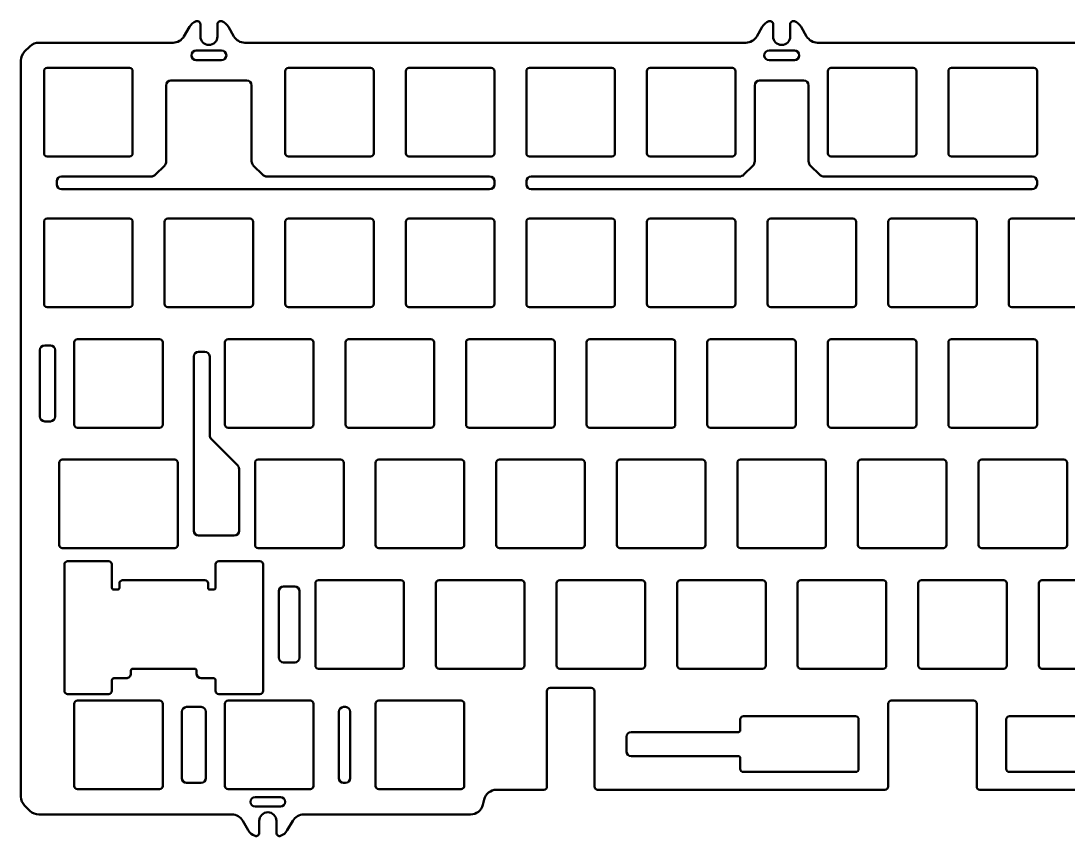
# Model space of a CAD drawing. Header units: millimetres. Extents: x 42 to 392, y 102 to 231.
# Drawn here: x 42.1 to 207.5, y 102.5 to 231.3 of the extents above; entities that cross this region are included whole.
import ezdxf

# ---------------------------------------------------------------- set-up
doc = ezdxf.new("R2010")
doc.units = ezdxf.units.MM
doc.header["$LTSCALE"] = 0.75
doc.layers.add('Visible', color=7, linetype='Continuous', lineweight=50)

msp = doc.modelspace()

# ---------------------------------------------------------------- linework, layer by layer
at = {"layer": 'Visible'}
for p, q in [((68.712688, 230.387912, 0.749991), (67.846663, 228.887912, 0.749991)), ((70.440039, 228.887912, 0.749991), (70.440039, 230.800455, 0.749991)), ((73.140039, 230.800455, 0.749991), (73.140039, 228.887912, 0.749991)), ((75.733414, 228.887912, 0.749991), (74.867389, 230.387912, 0.749991)), ((159.200688, 230.387912, 0.749991), (158.334663, 228.887912, 0.749991)), ((160.928039, 228.887912, 0.749991), (160.928039, 230.800455, 0.749991)), ((163.628039, 230.800455, 0.749991), (163.628039, 228.887912, 0.749991)), ((166.221414, 228.887912, 0.749991), (165.355389, 230.387912, 0.749991)), ((43.504252, 227.302126, 0.749991), (42.675825, 226.473699, 0.749991)), ((66.114612, 227.887912, 0.749991), (44.918466, 227.887912, 0.749991)), ((156.602612, 227.887912, 0.749991), (77.465465, 227.887912, 0.749991)), ((242.326862, 227.887912, 0.749991), (167.953465, 227.887912, 0.749991)), ((42.090039, 225.059485, 0.749991), (42.090039, 108.716839, 0.749991)), ((69.790039, 226.637912, 0.749991), (73.790039, 226.637912, 0.749991)), ((73.790039, 225.137912, 0.749991), (69.790039, 225.137912, 0.749991)), ((160.278039, 226.637912, 0.749991), (164.278039, 226.637912, 0.749991)), ((164.278039, 225.137912, 0.749991), (160.278039, 225.137912, 0.749991)), ((45.740039, 210.394412, 0.749991), (45.740039, 223.394412, 0.749991)), ((46.240039, 223.894412, 0.749991), (59.240039, 223.894412, 0.749991)), ((59.740039, 223.394412, 0.749991), (59.740039, 210.394412, 0.749991)), ((83.840039, 210.394412, 0.749991), (83.840039, 223.394412, 0.749991)), ((84.340039, 223.894412, 0.749991), (97.340039, 223.894412, 0.749991)), ((97.840039, 223.394412, 0.749991), (97.840039, 210.394412, 0.749991)), ((102.890039, 210.394412, 0.749991), (102.890039, 223.394412, 0.749991)), ((103.390039, 223.894412, 0.749991), (116.390039, 223.894412, 0.749991)), ((116.890039, 223.394412, 0.749991), (116.890039, 210.394412, 0.749991)), ((121.940039, 210.394412, 0.749991), (121.940039, 223.394412, 0.749991)), ((122.440039, 223.894412, 0.749991), (135.440039, 223.894412, 0.749991)), ((135.940039, 223.394412, 0.749991), (135.940039, 210.394412, 0.749991)), ((140.990039, 210.394412, 0.749991), (140.990039, 223.394412, 0.749991)), ((141.490039, 223.894412, 0.749991), (154.490039, 223.894412, 0.749991)), ((154.990039, 223.394412, 0.749991), (154.990039, 210.394412, 0.749991)), ((169.565039, 210.394412, 0.749991), (169.565039, 223.394412, 0.749991)), ((170.065039, 223.894412, 0.749991), (183.065039, 223.894412, 0.749991)), ((183.565039, 223.394412, 0.749991), (183.565039, 210.394412, 0.749991)), ((188.615039, 210.394412, 0.749991), (188.615039, 223.394412, 0.749991)), ((189.115039, 223.894412, 0.749991), (202.115039, 223.894412, 0.749991)), ((202.615039, 223.394412, 0.749991), (202.615039, 210.394412, 0.749991)), ((65.790039, 221.894412, 0.749991), (77.790039, 221.894412, 0.749991)), ((158.777539, 221.894412, 0.749991), (165.777539, 221.894412, 0.749991)), ((65.040039, 209.152376, 0.749991), (65.040039, 221.144412, 0.749991)), ((78.540039, 221.144412, 0.749991), (78.540039, 209.152376, 0.749991)), ((158.027539, 209.152376, 0.749991), (158.027539, 221.144412, 0.749991)), ((166.527539, 221.144412, 0.749991), (166.527539, 209.152376, 0.749991)), ((59.240039, 209.894412, 0.749991), (46.240039, 209.894412, 0.749991)), ((64.747145, 208.445269, 0.749991), (63.332932, 207.031055, 0.749991)), ((80.247145, 207.031055, 0.749991), (78.832932, 208.445269, 0.749991)), ((97.340039, 209.894412, 0.749991), (84.340039, 209.894412, 0.749991)), ((116.390039, 209.894412, 0.749991), (103.390039, 209.894412, 0.749991)), ((135.440039, 209.894412, 0.749991), (122.440039, 209.894412, 0.749991)), ((154.490039, 209.894412, 0.749991), (141.490039, 209.894412, 0.749991)), ((157.734645, 208.445269, 0.749991), (156.320432, 207.031055, 0.749991)), ((168.234645, 207.031055, 0.749991), (166.820432, 208.445269, 0.749991)), ((183.065039, 209.894412, 0.749991), (170.065039, 209.894412, 0.749991)), ((202.115039, 209.894412, 0.749991), (189.115039, 209.894412, 0.749991)), ((47.740039, 205.488162, 0.749991), (47.740039, 205.988162, 0.749991)), ((48.490039, 206.738162, 0.749991), (62.625825, 206.738162, 0.749991)), ((80.954252, 206.738162, 0.749991), (116.140039, 206.738162, 0.749991)), ((116.890039, 205.988162, 0.749991), (116.890039, 205.488162, 0.749991)), ((121.940039, 205.488162, 0.749991), (121.940039, 205.988162, 0.749991)), ((122.690039, 206.738162, 0.749991), (155.613325, 206.738162, 0.749991)), ((168.941752, 206.738162, 0.749991), (201.865039, 206.738162, 0.749991)), ((202.615039, 205.988162, 0.749991), (202.615039, 205.488162, 0.749991)), ((116.140039, 204.738162, 0.749991), (48.490039, 204.738162, 0.749991)), ((201.865039, 204.738162, 0.749991), (122.690039, 204.738162, 0.749991)), ((45.740039, 186.581912, 0.749991), (45.740039, 199.581912, 0.749991)), ((46.240039, 200.081912, 0.749991), (59.240039, 200.081912, 0.749991)), ((59.740039, 199.581912, 0.749991), (59.740039, 186.581912, 0.749991)), ((64.790039, 186.581912, 0.749991), (64.790039, 199.581912, 0.749991)), ((65.290039, 200.081912, 0.749991), (78.290039, 200.081912, 0.749991)), ((78.790039, 199.581912, 0.749991), (78.790039, 186.581912, 0.749991)), ((83.840039, 186.581912, 0.749991), (83.840039, 199.581912, 0.749991)), ((84.340039, 200.081912, 0.749991), (97.340039, 200.081912, 0.749991)), ((97.840039, 199.581912, 0.749991), (97.840039, 186.581912, 0.749991)), ((102.890039, 186.581912, 0.749991), (102.890039, 199.581912, 0.749991)), ((103.390039, 200.081912, 0.749991), (116.390039, 200.081912, 0.749991)), ((116.890039, 199.581912, 0.749991), (116.890039, 186.581912, 0.749991)), ((121.940039, 186.581912, 0.749991), (121.940039, 199.581912, 0.749991)), ((122.440039, 200.081912, 0.749991), (135.440039, 200.081912, 0.749991)), ((135.940039, 199.581912, 0.749991), (135.940039, 186.581912, 0.749991)), ((140.990039, 186.581912, 0.749991), (140.990039, 199.581912, 0.749991)), ((141.490039, 200.081912, 0.749991), (154.490039, 200.081912, 0.749991)), ((154.990039, 199.581912, 0.749991), (154.990039, 186.581912, 0.749991)), ((160.040039, 186.581912, 0.749991), (160.040039, 199.581912, 0.749991)), ((160.540039, 200.081912, 0.749991), (173.540039, 200.081912, 0.749991)), ((174.040039, 199.581912, 0.749991), (174.040039, 186.581912, 0.749991)), ((179.090039, 186.581912, 0.749991), (179.090039, 199.581912, 0.749991)), ((179.590039, 200.081912, 0.749991), (192.590039, 200.081912, 0.749991)), ((193.090039, 199.581912, 0.749991), (193.090039, 186.581912, 0.749991)), ((198.140039, 186.581912, 0.749991), (198.140039, 199.581912, 0.749991)), ((198.640039, 200.081912, 0.749991), (211.640039, 200.081912, 0.749991)), ((59.240039, 186.081912, 0.749991), (46.240039, 186.081912, 0.749991)), ((78.290039, 186.081912, 0.749991), (65.290039, 186.081912, 0.749991)), ((97.340039, 186.081912, 0.749991), (84.340039, 186.081912, 0.749991)), ((116.390039, 186.081912, 0.749991), (103.390039, 186.081912, 0.749991)), ((135.440039, 186.081912, 0.749991), (122.440039, 186.081912, 0.749991)), ((154.490039, 186.081912, 0.749991), (141.490039, 186.081912, 0.749991)), ((173.540039, 186.081912, 0.749991), (160.540039, 186.081912, 0.749991)), ((192.590039, 186.081912, 0.749991), (179.590039, 186.081912, 0.749991)), ((211.640039, 186.081912, 0.749991), (198.640039, 186.081912, 0.749991)), ((50.502539, 167.531912, 0.749991), (50.502539, 180.531912, 0.749991)), ((51.002539, 181.031912, 0.749991), (64.002539, 181.031912, 0.749991)), ((64.502539, 180.531912, 0.749991), (64.502539, 167.531912, 0.749991)), ((74.315039, 167.531912, 0.749991), (74.315039, 180.531912, 0.749991)), ((74.815039, 181.031912, 0.749991), (87.815039, 181.031912, 0.749991)), ((88.315039, 180.531912, 0.749991), (88.315039, 167.531912, 0.749991)), ((93.365039, 167.531912, 0.749991), (93.365039, 180.531912, 0.749991)), ((93.865039, 181.031912, 0.749991), (106.865039, 181.031912, 0.749991)), ((107.365039, 180.531912, 0.749991), (107.365039, 167.531912, 0.749991)), ((112.415039, 167.531912, 0.749991), (112.415039, 180.531912, 0.749991)), ((112.915039, 181.031912, 0.749991), (125.915039, 181.031912, 0.749991)), ((126.415039, 180.531912, 0.749991), (126.415039, 167.531912, 0.749991)), ((131.465039, 167.531912, 0.749991), (131.465039, 180.531912, 0.749991)), ((131.965039, 181.031912, 0.749991), (144.965039, 181.031912, 0.749991)), ((145.465039, 180.531912, 0.749991), (145.465039, 167.531912, 0.749991)), ((150.515039, 167.531912, 0.749991), (150.515039, 180.531912, 0.749991)), ((151.015039, 181.031912, 0.749991), (164.015039, 181.031912, 0.749991)), ((164.515039, 180.531912, 0.749991), (164.515039, 167.531912, 0.749991)), ((169.565039, 167.531912, 0.749991), (169.565039, 180.531912, 0.749991)), ((170.065039, 181.031912, 0.749991), (183.065039, 181.031912, 0.749991)), ((183.565039, 180.531912, 0.749991), (183.565039, 167.531912, 0.749991)), ((188.615039, 167.531912, 0.749991), (188.615039, 180.531912, 0.749991)), ((189.115039, 181.031912, 0.749991), (202.115039, 181.031912, 0.749991)), ((202.615039, 180.531912, 0.749991), (202.615039, 167.531912, 0.749991)), ((45.090039, 168.781912, 0.749991), (45.090039, 179.281912, 0.749991)), ((45.840039, 180.031912, 0.749991), (46.752539, 180.031912, 0.749991)), ((47.502539, 179.281912, 0.749991), (47.502539, 168.781912, 0.749991)), ((70.158789, 179.031912, 0.749991), (71.158789, 179.031912, 0.749991)), ((69.408789, 150.731912, 0.749991), (69.408789, 178.281912, 0.749991)), ((71.908789, 178.281912, 0.749991), (71.908789, 165.792572, 0.749991)), ((46.752539, 168.031912, 0.749991), (45.840039, 168.031912, 0.749991)), ((64.002539, 167.031912, 0.749991), (51.002539, 167.031912, 0.749991)), ((87.815039, 167.031912, 0.749991), (74.815039, 167.031912, 0.749991)), ((106.865039, 167.031912, 0.749991), (93.865039, 167.031912, 0.749991)), ((125.915039, 167.031912, 0.749991), (112.915039, 167.031912, 0.749991)), ((144.965039, 167.031912, 0.749991), (131.965039, 167.031912, 0.749991)), ((164.015039, 167.031912, 0.749991), (151.015039, 167.031912, 0.749991)), ((183.065039, 167.031912, 0.749991), (170.065039, 167.031912, 0.749991)), ((202.115039, 167.031912, 0.749991), (189.115039, 167.031912, 0.749991)), ((76.332869, 161.057832, 0.749991), (72.128459, 165.262242, 0.749991)), ((48.121289, 148.481912, 0.749991), (48.121289, 161.481912, 0.749991)), ((48.621289, 161.981912, 0.749991), (66.383789, 161.981912, 0.749991)), ((66.883789, 161.481912, 0.749991), (66.883789, 148.481912, 0.749991)), ((76.552539, 160.527502, 0.749991), (76.552539, 150.731912, 0.749991)), ((79.077539, 148.481912, 0.749991), (79.077539, 161.481912, 0.749991)), ((79.577539, 161.981912, 0.749991), (92.577539, 161.981912, 0.749991)), ((93.077539, 161.481912, 0.749991), (93.077539, 148.481912, 0.749991)), ((98.127539, 148.481912, 0.749991), (98.127539, 161.481912, 0.749991)), ((98.627539, 161.981912, 0.749991), (111.627539, 161.981912, 0.749991)), ((112.127539, 161.481912, 0.749991), (112.127539, 148.481912, 0.749991)), ((117.177539, 148.481912, 0.749991), (117.177539, 161.481912, 0.749991)), ((117.677539, 161.981912, 0.749991), (130.677539, 161.981912, 0.749991)), ((131.177539, 161.481912, 0.749991), (131.177539, 148.481912, 0.749991)), ((136.227539, 148.481912, 0.749991), (136.227539, 161.481912, 0.749991)), ((136.727539, 161.981912, 0.749991), (149.727539, 161.981912, 0.749991)), ((150.227539, 161.481912, 0.749991), (150.227539, 148.481912, 0.749991)), ((155.277539, 148.481912, 0.749991), (155.277539, 161.481912, 0.749991)), ((155.777539, 161.981912, 0.749991), (168.777539, 161.981912, 0.749991)), ((169.277539, 161.481912, 0.749991), (169.277539, 148.481912, 0.749991)), ((174.327539, 148.481912, 0.749991), (174.327539, 161.481912, 0.749991)), ((174.827539, 161.981912, 0.749991), (187.827539, 161.981912, 0.749991)), ((188.327539, 161.481912, 0.749991), (188.327539, 148.481912, 0.749991)), ((193.377539, 148.481912, 0.749991), (193.377539, 161.481912, 0.749991)), ((193.877539, 161.981912, 0.749991), (206.877539, 161.981912, 0.749991)), ((207.377539, 161.481912, 0.749991), (207.377539, 148.481912, 0.749991)), ((75.802539, 149.981912, 0.749991), (70.158789, 149.981912, 0.749991)), ((66.383789, 147.981912, 0.749991), (48.621289, 147.981912, 0.749991)), ((92.577539, 147.981912, 0.749991), (79.577539, 147.981912, 0.749991)), ((111.627539, 147.981912, 0.749991), (98.627539, 147.981912, 0.749991)), ((130.677539, 147.981912, 0.749991), (117.677539, 147.981912, 0.749991)), ((149.727539, 147.981912, 0.749991), (136.727539, 147.981912, 0.749991)), ((168.777539, 147.981912, 0.749991), (155.777539, 147.981912, 0.749991)), ((187.827539, 147.981912, 0.749991), (174.827539, 147.981912, 0.749991)), ((206.877539, 147.981912, 0.749991), (193.877539, 147.981912, 0.749991)), ((49.458289, 145.931912, 0.749991), (55.958289, 145.931912, 0.749991)), ((73.334289, 145.931912, 0.749991), (79.834289, 145.931912, 0.749991)), ((48.958289, 125.431912, 0.749991), (48.958289, 145.431912, 0.749991)), ((56.458289, 145.431912, 0.749991), (56.458289, 141.731912, 0.749991)), ((72.834289, 141.731912, 0.749991), (72.834289, 145.431912, 0.749991)), ((80.334289, 145.431912, 0.749991), (80.334289, 125.431912, 0.749991)), ((57.646289, 141.731912, 0.749991), (57.646289, 142.431912, 0.749991)), ((58.146289, 142.931912, 0.749991), (71.146289, 142.931912, 0.749991)), ((71.646289, 142.431912, 0.749991), (71.646289, 141.731912, 0.749991)), ((88.602539, 129.431912, 0.749991), (88.602539, 142.431912, 0.749991)), ((89.102539, 142.931912, 0.749991), (102.102539, 142.931912, 0.749991)), ((102.602539, 142.431912, 0.749991), (102.602539, 129.431912, 0.749991)), ((107.652539, 129.431912, 0.749991), (107.652539, 142.431912, 0.749991)), ((108.152539, 142.931912, 0.749991), (121.152539, 142.931912, 0.749991)), ((121.652539, 142.431912, 0.749991), (121.652539, 129.431912, 0.749991)), ((126.702539, 129.431912, 0.749991), (126.702539, 142.431912, 0.749991)), ((127.202539, 142.931912, 0.749991), (140.202539, 142.931912, 0.749991)), ((140.702539, 142.431912, 0.749991), (140.702539, 129.431912, 0.749991)), ((145.752539, 129.431912, 0.749991), (145.752539, 142.431912, 0.749991)), ((146.252539, 142.931912, 0.749991), (159.252539, 142.931912, 0.749991)), ((159.752539, 142.431912, 0.749991), (159.752539, 129.431912, 0.749991)), ((164.802539, 129.431912, 0.749991), (164.802539, 142.431912, 0.749991)), ((165.302539, 142.931912, 0.749991), (178.302539, 142.931912, 0.749991)), ((178.802539, 142.431912, 0.749991), (178.802539, 129.431912, 0.749991)), ((183.852539, 129.431912, 0.749991), (183.852539, 142.431912, 0.749991)), ((184.352539, 142.931912, 0.749991), (197.352539, 142.931912, 0.749991)), ((197.852539, 142.431912, 0.749991), (197.852539, 129.431912, 0.749991)), ((202.902539, 129.431912, 0.749991), (202.902539, 142.431912, 0.749991)), ((203.402539, 142.931912, 0.749991), (216.402539, 142.931912, 0.749991)), ((57.346289, 141.431912, 0.749991), (56.758289, 141.431912, 0.749991)), ((71.946289, 141.431912, 0.749991), (72.534289, 141.431912, 0.749991)), ((82.834289, 130.681912, 0.749991), (82.834289, 141.181912, 0.749991)), ((83.584289, 141.931912, 0.749991), (85.352539, 141.931912, 0.749991)), ((86.102539, 141.181912, 0.749991), (86.102539, 130.681912, 0.749991)), ((85.352539, 129.931912, 0.749991), (83.584289, 129.931912, 0.749991)), ((58.708292, 127.431934, 0.749991), (56.758292, 127.431937, 0.749991)), ((59.458294, 128.631933, 0.749991), (59.458293, 128.181933, 0.749991)), ((69.534291, 128.931912, 0.749991), (59.758294, 128.931912, 0.749991)), ((69.83429, 128.181917, 0.749991), (69.834291, 128.631917, 0.749991)), ((72.534289, 127.431913, 0.749991), (70.584289, 127.431916, 0.749991)), ((102.102539, 128.931912, 0.749991), (89.102539, 128.931912, 0.749991)), ((121.152539, 128.931912, 0.749991), (108.152539, 128.931912, 0.749991)), ((140.202539, 128.931912, 0.749991), (127.202539, 128.931912, 0.749991)), ((159.252539, 128.931912, 0.749991), (146.252539, 128.931912, 0.749991)), ((178.302539, 128.931912, 0.749991), (165.302539, 128.931912, 0.749991)), ((197.352539, 128.931912, 0.749991), (184.352539, 128.931912, 0.749991)), ((216.402539, 128.931912, 0.749991), (203.402539, 128.931912, 0.749991)), ((56.458289, 127.131938, 0.749991), (56.458289, 125.431912, 0.749991)), ((72.834286, 125.431912, 0.749991), (72.834286, 127.131912, 0.749991)), ((125.690039, 125.881912, 0.749991), (132.202539, 125.881912, 0.749991)), ((55.958289, 124.931912, 0.749991), (49.458289, 124.931912, 0.749991)), ((79.834289, 124.931912, 0.749991), (73.334286, 124.931912, 0.749991)), ((125.190039, 110.290853, 0.749991), (125.190039, 125.381912, 0.749991)), ((132.702539, 125.381912, 0.749991), (132.702539, 110.290353, 0.749991)), ((50.502539, 110.381912, 0.749991), (50.502539, 123.381912, 0.749991)), ((51.002539, 123.881912, 0.749991), (64.002539, 123.881912, 0.749991)), ((64.502539, 123.381912, 0.749991), (64.502539, 110.381912, 0.749991)), ((68.252539, 122.881912, 0.749991), (70.565039, 122.881912, 0.749991)), ((74.315039, 110.381912, 0.749991), (74.315039, 123.381912, 0.749991)), ((74.815039, 123.881912, 0.749991), (87.815039, 123.881912, 0.749991)), ((88.315039, 123.381912, 0.749991), (88.315039, 110.381912, 0.749991)), ((93.065039, 122.881912, 0.749991), (93.377539, 122.881912, 0.749991)), ((98.127539, 110.381912, 0.749991), (98.127539, 123.381912, 0.749991)), ((98.627539, 123.881912, 0.749991), (111.627539, 123.881912, 0.749991)), ((112.127539, 123.381912, 0.749991), (112.127539, 110.381912, 0.749991)), ((179.090039, 110.290353, 0.749991), (179.090039, 123.381912, 0.749991)), ((179.590039, 123.881912, 0.749991), (192.590039, 123.881912, 0.749991)), ((193.090039, 123.381912, 0.749991), (193.090039, 110.290353, 0.749991)), ((67.502539, 111.631912, 0.749991), (67.502539, 122.131912, 0.749991)), ((71.315039, 122.131912, 0.749991), (71.315039, 111.631912, 0.749991)), ((92.315039, 111.631912, 0.749991), (92.315039, 122.131912, 0.749991)), ((94.127539, 122.131912, 0.749991), (94.127539, 111.631912, 0.749991)), ((155.735789, 119.211912, 0.749991), (155.735789, 120.911912, 0.749991)), ((156.235789, 121.411912, 0.749991), (173.935289, 121.411912, 0.749991)), ((174.435289, 120.911912, 0.749991), (174.435289, 113.111913, 0.749991)), ((197.744539, 113.111913, 0.749991), (197.744539, 120.911912, 0.749991)), ((198.244539, 121.411912, 0.749991), (215.944039, 121.411912, 0.749991)), ((137.735789, 115.861913, 0.749991), (137.735789, 118.161912, 0.749991)), ((138.485789, 118.911912, 0.749991), (155.435789, 118.911912, 0.749991)), ((155.435789, 115.111913, 0.749991), (138.485789, 115.111913, 0.749991)), ((155.735789, 113.111913, 0.749991), (155.735789, 114.811913, 0.749991)), ((173.935289, 112.611913, 0.749991), (156.235789, 112.611913, 0.749991)), ((215.944039, 112.611913, 0.749991), (198.244539, 112.611913, 0.749991)), ((70.565039, 110.881912, 0.749991), (68.252539, 110.881912, 0.749991)), ((93.377539, 110.881912, 0.749991), (93.065039, 110.881912, 0.749991)), ((64.002539, 109.881912, 0.749991), (51.002539, 109.881912, 0.749991)), ((87.815039, 109.881912, 0.749991), (74.815039, 109.881912, 0.749991)), ((111.627539, 109.881912, 0.749991), (98.627539, 109.881912, 0.749991)), ((117.218208, 109.790853, 0.749991), (124.690039, 109.790853, 0.749991)), ((133.202539, 109.790353, 0.749991), (178.590039, 109.790353, 0.749991)), ((193.590039, 109.790353, 0.749991), (238.990039, 109.790353, 0.749991)), ((79.090039, 108.638412, 0.749991), (83.090039, 108.638412, 0.749991)), ((115.065481, 107.411257, 0.749991), (115.275961, 108.268008, 0.749991)), ((42.675825, 107.302626, 0.749991), (43.504252, 106.474199, 0.749991)), ((44.918466, 105.888412, 0.749991), (75.414612, 105.888412, 0.749991)), ((83.090039, 107.138412, 0.749991), (79.090039, 107.138412, 0.749991)), ((86.765465, 105.888412, 0.749991), (113.123234, 105.888412, 0.749991)), ((77.146663, 104.888412, 0.749991), (78.012688, 103.388412, 0.749991)), ((79.740039, 102.975869, 0.749991), (79.740039, 104.888412, 0.749991)), ((82.440039, 104.888412, 0.749991), (82.440039, 102.975869, 0.749991)), ((84.167389, 103.388412, 0.749991), (85.033414, 104.888412, 0.749991))]:
    msp.add_line(p, q, dxfattribs=at)
for centre, radius, start, end in [((70.444739, 229.387912, 0.749991), 2, 109.661772, 150), ((73.135338, 229.387912, 0.749991), 2, 30, 70.338228), ((160.932739, 229.387912, 0.749991), 2, 109.661772, 150), ((163.623338, 229.387912, 0.749991), 2, 30, 70.338228), ((66.114612, 229.887912, 0.749991), 2, 270, 330), ((77.465465, 229.887912, 0.749991), 2, 210, 270), ((156.602612, 229.887912, 0.749991), 2, 270, 330), ((162.278039, 228.887912, 0.749991), 1.35, 180, 0), ((167.953465, 229.887912, 0.749991), 2, 210, 270), ((44.918466, 225.887912, 0.749991), 2, 90, 135), ((44.090039, 225.059485, 0.749991), 2, 135, 180), ((65.790039, 221.144412, 0.749991), 0.75, 90, 180), ((77.790039, 221.144412, 0.749991), 0.75, 0, 90), ((158.777539, 221.144412, 0.749991), 0.75, 90, 180), ((165.777539, 221.144412, 0.749991), 0.75, 0, 90), ((48.490039, 205.988162, 0.749991), 0.75, 90, 180), ((48.490039, 205.488162, 0.749991), 0.75, 180, 270), ((116.140039, 205.988162, 0.749991), 0.75, 0, 90), ((116.140039, 205.488162, 0.749991), 0.75, 270, 0), ((122.690039, 205.988162, 0.749991), 0.75, 90, 180), ((122.690039, 205.488162, 0.749991), 0.75, 180, 270), ((201.865039, 205.988162, 0.749991), 0.75, 0, 90), ((201.865039, 205.488162, 0.749991), 0.75, 270, 0), ((45.840039, 179.281912, 0.749991), 0.75, 90, 180), ((46.752539, 179.281912, 0.749991), 0.75, 0, 90), ((70.158789, 178.281912, 0.749991), 0.75, 90, 180), ((71.158789, 178.281912, 0.749991), 0.75, 0, 90), ((45.840039, 168.781912, 0.749991), 0.75, 180, 270), ((46.752539, 168.781912, 0.749991), 0.75, 270, 0), ((75.802539, 160.527502, 0.749991), 0.75, 0, 45), ((70.158789, 150.731912, 0.749991), 0.75, 180, 270), ((75.802539, 150.731912, 0.749991), 0.75, 270, 0), ((58.146289, 142.431912, 0.749991), 0.5, 90, 180), ((71.146289, 142.431912, 0.749991), 0.5, 0, 90), ((56.758289, 141.731912, 0.749991), 0.3, 180, 270), ((57.346289, 141.731912, 0.749991), 0.3, 270, 0), ((71.946289, 141.731912, 0.749991), 0.3, 180, 270), ((72.534289, 141.731912, 0.749991), 0.3, 270, 0), ((83.584289, 141.181912, 0.749991), 0.75, 90, 180), ((85.352539, 141.181912, 0.749991), 0.75, 0, 90), ((83.584289, 130.681912, 0.749991), 0.75, 180, 270), ((85.352539, 130.681912, 0.749991), 0.75, 270, 0), ((56.758291, 127.131937, 0.749991), 0.3, 89.999911, 179.999911), ((59.758294, 128.631933, 0.749991), 0.3, 89.999911, 179.999911), ((69.534291, 128.631917, 0.749991), 0.3, 359.999911, 89.999911), ((72.534288, 127.131913, 0.749991), 0.3, 359.999911, 89.999911), ((49.458289, 125.431912, 0.749991), 0.5, 180, 270), ((55.958289, 125.431912, 0.749991), 0.5, 270, 0), ((73.334286, 125.431912, 0.749991), 0.5, 180, 270), ((68.252539, 122.131912, 0.749991), 0.75, 90, 180), ((70.565039, 122.131912, 0.749991), 0.75, 0, 90), ((93.065039, 122.131912, 0.749991), 0.75, 90, 180), ((93.377539, 122.131912, 0.749991), 0.75, 0, 90), ((138.485789, 118.161912, 0.749991), 0.75, 90, 180), ((138.485789, 115.861913, 0.749991), 0.75, 180, 270), ((68.252539, 111.631912, 0.749991), 0.75, 180, 270), ((70.565039, 111.631912, 0.749991), 0.75, 270, 0), ((93.065039, 111.631912, 0.749991), 0.75, 180, 270), ((93.377539, 111.631912, 0.749991), 0.75, 270, 0), ((51.002539, 110.381912, 0.749991), 0.5, 180, 270), ((98.627539, 110.381912, 0.749991), 0.5, 180, 270), ((124.690039, 110.290853, 0.749991), 0.5, 270, 0), ((133.202539, 110.290353, 0.749991), 0.5, 180, 270), ((178.590039, 110.290353, 0.749991), 0.5, 270, 0), ((193.590039, 110.290353, 0.749991), 0.5, 180, 270), ((44.090039, 108.716839, 0.749991), 2, 180, 225), ((44.918466, 107.888412, 0.749991), 2, 225, 270), ((113.123234, 107.888412, 0.749991), 2, 270, 346.1974), ((79.744739, 104.388412, 0.749991), 2, 210, 250.338228), ((79.240039, 102.975869, 0.749991), 0.5, 250.338228, 0), ((82.940039, 102.975869, 0.749991), 0.5, 180, 289.661772), ((82.435338, 104.388412, 0.749991), 2, 289.661772, 330)]:
    msp.add_arc(centre, radius, start, end, dxfattribs=at)
at = {"layer": 'Visible', "extrusion": (0, 0, -1)}
for centre, radius, start, end in [((-69.940039, 230.800455, -0.749991), 0.5, 70.338228, 180), ((-73.640039, 230.800455, -0.749991), 0.5, 0, 109.661772), ((-160.428039, 230.800455, -0.749991), 0.5, 70.338228, 180), ((-164.128039, 230.800455, -0.749991), 0.5, 0, 109.661772), ((-71.790039, 228.887912, -0.749991), 1.35, 180, 0), ((-69.790039, 225.887912, -0.749991), 0.75, 270, 90), ((-73.790039, 225.887912, -0.749991), 0.75, 90, 270), ((-160.278039, 225.887912, -0.749991), 0.75, 270, 90), ((-164.278039, 225.887912, -0.749991), 0.75, 90, 270), ((-46.240039, 223.394412, -0.749991), 0.5, 0, 90), ((-59.240039, 223.394412, -0.749991), 0.5, 90, 180), ((-84.340039, 223.394412, -0.749991), 0.5, 0, 90), ((-97.340039, 223.394412, -0.749991), 0.5, 90, 180), ((-103.390039, 223.394412, -0.749991), 0.5, 0, 90), ((-116.390039, 223.394412, -0.749991), 0.5, 90, 180), ((-122.440039, 223.394412, -0.749991), 0.5, 0, 90), ((-135.440039, 223.394412, -0.749991), 0.5, 90, 180), ((-141.490039, 223.394412, -0.749991), 0.5, 0, 90), ((-154.490039, 223.394412, -0.749991), 0.5, 90, 180), ((-170.065039, 223.394412, -0.749991), 0.5, 0, 90), ((-183.065039, 223.394412, -0.749991), 0.5, 90, 180), ((-189.115039, 223.394412, -0.749991), 0.5, 0, 90), ((-202.115039, 223.394412, -0.749991), 0.5, 90, 180), ((-46.240039, 210.394412, -0.749991), 0.5, 270, 0), ((-59.240039, 210.394412, -0.749991), 0.5, 180, 270), ((-84.340039, 210.394412, -0.749991), 0.5, 270, 0), ((-97.340039, 210.394412, -0.749991), 0.5, 180, 270), ((-103.390039, 210.394412, -0.749991), 0.5, 270, 0), ((-116.390039, 210.394412, -0.749991), 0.5, 180, 270), ((-122.440039, 210.394412, -0.749991), 0.5, 270, 0), ((-135.440039, 210.394412, -0.749991), 0.5, 180, 270), ((-141.490039, 210.394412, -0.749991), 0.5, 270, 0), ((-154.490039, 210.394412, -0.749991), 0.5, 180, 270), ((-170.065039, 210.394412, -0.749991), 0.5, 270, 0), ((-183.065039, 210.394412, -0.749991), 0.5, 180, 270), ((-189.115039, 210.394412, -0.749991), 0.5, 270, 0), ((-202.115039, 210.394412, -0.749991), 0.5, 180, 270), ((-64.040039, 209.152376, -0.749991), 1, 180, 225), ((-79.540039, 209.152376, -0.749991), 1, 315, 0), ((-157.027539, 209.152376, -0.749991), 1, 180, 225), ((-167.527539, 209.152376, -0.749991), 1, 315, 0), ((-62.625825, 207.738162, -0.749991), 1, 225, 270), ((-80.954252, 207.738162, -0.749991), 1, 270, 315), ((-155.613325, 207.738162, -0.749991), 1, 225, 270), ((-168.941752, 207.738162, -0.749991), 1, 270, 315), ((-46.240039, 199.581912, -0.749991), 0.5, 0, 90), ((-59.240039, 199.581912, -0.749991), 0.5, 90, 180), ((-65.290039, 199.581912, -0.749991), 0.5, 0, 90), ((-78.290039, 199.581912, -0.749991), 0.5, 90, 180), ((-84.340039, 199.581912, -0.749991), 0.5, 0, 90), ((-97.340039, 199.581912, -0.749991), 0.5, 90, 180), ((-103.390039, 199.581912, -0.749991), 0.5, 0, 90), ((-116.390039, 199.581912, -0.749991), 0.5, 90, 180), ((-122.440039, 199.581912, -0.749991), 0.5, 0, 90), ((-135.440039, 199.581912, -0.749991), 0.5, 90, 180), ((-141.490039, 199.581912, -0.749991), 0.5, 0, 90), ((-154.490039, 199.581912, -0.749991), 0.5, 90, 180), ((-160.540039, 199.581912, -0.749991), 0.5, 0, 90), ((-173.540039, 199.581912, -0.749991), 0.5, 90, 180), ((-179.590039, 199.581912, -0.749991), 0.5, 0, 90), ((-192.590039, 199.581912, -0.749991), 0.5, 90, 180), ((-198.640039, 199.581912, -0.749991), 0.5, 0, 90), ((-46.240039, 186.581912, -0.749991), 0.5, 270, 0), ((-59.240039, 186.581912, -0.749991), 0.5, 180, 270), ((-65.290039, 186.581912, -0.749991), 0.5, 270, 0), ((-78.290039, 186.581912, -0.749991), 0.5, 180, 270), ((-84.340039, 186.581912, -0.749991), 0.5, 270, 0), ((-97.340039, 186.581912, -0.749991), 0.5, 180, 270), ((-103.390039, 186.581912, -0.749991), 0.5, 270, 0), ((-116.390039, 186.581912, -0.749991), 0.5, 180, 270), ((-122.440039, 186.581912, -0.749991), 0.5, 270, 0), ((-135.440039, 186.581912, -0.749991), 0.5, 180, 270), ((-141.490039, 186.581912, -0.749991), 0.5, 270, 0), ((-154.490039, 186.581912, -0.749991), 0.5, 180, 270), ((-160.540039, 186.581912, -0.749991), 0.5, 270, 0), ((-173.540039, 186.581912, -0.749991), 0.5, 180, 270), ((-179.590039, 186.581912, -0.749991), 0.5, 270, 0), ((-192.590039, 186.581912, -0.749991), 0.5, 180, 270), ((-198.640039, 186.581912, -0.749991), 0.5, 270, 0), ((-51.002539, 180.531912, -0.749991), 0.5, 0, 90), ((-64.002539, 180.531912, -0.749991), 0.5, 90, 180), ((-74.815039, 180.531912, -0.749991), 0.5, 0, 90), ((-87.815039, 180.531912, -0.749991), 0.5, 90, 180), ((-93.865039, 180.531912, -0.749991), 0.5, 0, 90), ((-106.865039, 180.531912, -0.749991), 0.5, 90, 180), ((-112.915039, 180.531912, -0.749991), 0.5, 0, 90), ((-125.915039, 180.531912, -0.749991), 0.5, 90, 180), ((-131.965039, 180.531912, -0.749991), 0.5, 0, 90), ((-144.965039, 180.531912, -0.749991), 0.5, 90, 180), ((-151.015039, 180.531912, -0.749991), 0.5, 0, 90), ((-164.015039, 180.531912, -0.749991), 0.5, 90, 180), ((-170.065039, 180.531912, -0.749991), 0.5, 0, 90), ((-183.065039, 180.531912, -0.749991), 0.5, 90, 180), ((-189.115039, 180.531912, -0.749991), 0.5, 0, 90), ((-202.115039, 180.531912, -0.749991), 0.5, 90, 180), ((-51.002539, 167.531912, -0.749991), 0.5, 270, 0), ((-64.002539, 167.531912, -0.749991), 0.5, 180, 270), ((-74.815039, 167.531912, -0.749991), 0.5, 270, 0), ((-87.815039, 167.531912, -0.749991), 0.5, 180, 270), ((-93.865039, 167.531912, -0.749991), 0.5, 270, 0), ((-106.865039, 167.531912, -0.749991), 0.5, 180, 270), ((-112.915039, 167.531912, -0.749991), 0.5, 270, 0), ((-125.915039, 167.531912, -0.749991), 0.5, 180, 270), ((-131.965039, 167.531912, -0.749991), 0.5, 270, 0), ((-144.965039, 167.531912, -0.749991), 0.5, 180, 270), ((-151.015039, 167.531912, -0.749991), 0.5, 270, 0), ((-164.015039, 167.531912, -0.749991), 0.5, 180, 270), ((-170.065039, 167.531912, -0.749991), 0.5, 270, 0), ((-183.065039, 167.531912, -0.749991), 0.5, 180, 270), ((-189.115039, 167.531912, -0.749991), 0.5, 270, 0), ((-202.115039, 167.531912, -0.749991), 0.5, 180, 270), ((-72.658789, 165.792572, -0.749991), 0.75, 315, 0), ((-48.621289, 161.481912, -0.749991), 0.5, 0, 90), ((-66.383789, 161.481912, -0.749991), 0.5, 90, 180), ((-79.577539, 161.481912, -0.749991), 0.5, 0, 90), ((-92.577539, 161.481912, -0.749991), 0.5, 90, 180), ((-98.627539, 161.481912, -0.749991), 0.5, 0, 90), ((-111.627539, 161.481912, -0.749991), 0.5, 90, 180), ((-117.677539, 161.481912, -0.749991), 0.5, 0, 90), ((-130.677539, 161.481912, -0.749991), 0.5, 90, 180), ((-136.727539, 161.481912, -0.749991), 0.5, 0, 90), ((-149.727539, 161.481912, -0.749991), 0.5, 90, 180), ((-155.777539, 161.481912, -0.749991), 0.5, 0, 90), ((-168.777539, 161.481912, -0.749991), 0.5, 90, 180), ((-174.827539, 161.481912, -0.749991), 0.5, 0, 90), ((-187.827539, 161.481912, -0.749991), 0.5, 90, 180), ((-193.877539, 161.481912, -0.749991), 0.5, 0, 90), ((-206.877539, 161.481912, -0.749991), 0.5, 90, 180), ((-48.621289, 148.481912, -0.749991), 0.5, 270, 0), ((-66.383789, 148.481912, -0.749991), 0.5, 180, 270), ((-79.577539, 148.481912, -0.749991), 0.5, 270, 0), ((-92.577539, 148.481912, -0.749991), 0.5, 180, 270), ((-98.627539, 148.481912, -0.749991), 0.5, 270, 0), ((-111.627539, 148.481912, -0.749991), 0.5, 180, 270), ((-117.677539, 148.481912, -0.749991), 0.5, 270, 0), ((-130.677539, 148.481912, -0.749991), 0.5, 180, 270), ((-136.727539, 148.481912, -0.749991), 0.5, 270, 0), ((-149.727539, 148.481912, -0.749991), 0.5, 180, 270), ((-155.777539, 148.481912, -0.749991), 0.5, 270, 0), ((-168.777539, 148.481912, -0.749991), 0.5, 180, 270), ((-174.827539, 148.481912, -0.749991), 0.5, 270, 0), ((-187.827539, 148.481912, -0.749991), 0.5, 180, 270), ((-193.877539, 148.481912, -0.749991), 0.5, 270, 0), ((-206.877539, 148.481912, -0.749991), 0.5, 180, 270), ((-49.458289, 145.431912, -0.749991), 0.5, 0, 90), ((-55.958289, 145.431912, -0.749991), 0.5, 90, 180), ((-73.334289, 145.431912, -0.749991), 0.5, 0, 90), ((-79.834289, 145.431912, -0.749991), 0.5, 90, 180), ((-89.102539, 142.431912, -0.749991), 0.5, 0, 90), ((-102.102539, 142.431912, -0.749991), 0.5, 90, 180), ((-108.152539, 142.431912, -0.749991), 0.5, 0, 90), ((-121.152539, 142.431912, -0.749991), 0.5, 90, 180), ((-127.202539, 142.431912, -0.749991), 0.5, 0, 90), ((-140.202539, 142.431912, -0.749991), 0.5, 90, 180), ((-146.252539, 142.431912, -0.749991), 0.5, 0, 90), ((-159.252539, 142.431912, -0.749991), 0.5, 90, 180), ((-165.302539, 142.431912, -0.749991), 0.5, 0, 90), ((-178.302539, 142.431912, -0.749991), 0.5, 90, 180), ((-184.352539, 142.431912, -0.749991), 0.5, 0, 90), ((-197.352539, 142.431912, -0.749991), 0.5, 90, 180), ((-203.402539, 142.431912, -0.749991), 0.5, 0, 90), ((-89.102539, 129.431912, -0.749991), 0.5, 270, 0), ((-102.102539, 129.431912, -0.749991), 0.5, 180, 270), ((-108.152539, 129.431912, -0.749991), 0.5, 270, 0), ((-121.152539, 129.431912, -0.749991), 0.5, 180, 270), ((-127.202539, 129.431912, -0.749991), 0.5, 270, 0), ((-140.202539, 129.431912, -0.749991), 0.5, 180, 270), ((-146.252539, 129.431912, -0.749991), 0.5, 270, 0), ((-159.252539, 129.431912, -0.749991), 0.5, 180, 270), ((-165.302539, 129.431912, -0.749991), 0.5, 270, 0), ((-178.302539, 129.431912, -0.749991), 0.5, 180, 270), ((-184.352539, 129.431912, -0.749991), 0.5, 270, 0), ((-197.352539, 129.431912, -0.749991), 0.5, 180, 270), ((-203.402539, 129.431912, -0.749991), 0.5, 270, 0), ((-58.708293, 128.181934, -0.749991), 0.75, 180.000089, 270.000089), ((-70.58429, 128.181916, -0.749991), 0.75, 270.000089, 0.000089), ((-125.690039, 125.381912, -0.749991), 0.5, 0, 90), ((-132.202539, 125.381912, -0.749991), 0.5, 90, 180), ((-79.834289, 125.431912, -0.749991), 0.5, 180, 270), ((-51.002539, 123.381912, -0.749991), 0.5, 0, 90), ((-64.002539, 123.381912, -0.749991), 0.5, 90, 180), ((-74.815039, 123.381912, -0.749991), 0.5, 0, 90), ((-87.815039, 123.381912, -0.749991), 0.5, 90, 180), ((-98.627539, 123.381912, -0.749991), 0.5, 0, 90), ((-111.627539, 123.381912, -0.749991), 0.5, 90, 180), ((-179.590039, 123.381912, -0.749991), 0.5, 0, 90), ((-192.590039, 123.381912, -0.749991), 0.5, 90, 180), ((-156.235789, 120.911912, -0.749991), 0.5, 0, 90), ((-173.935289, 120.911912, -0.749991), 0.5, 90, 180), ((-198.244539, 120.911912, -0.749991), 0.5, 0, 90), ((-155.435789, 119.211912, -0.749991), 0.3, 180, 270), ((-155.435789, 114.811913, -0.749991), 0.3, 90, 180), ((-156.235789, 113.111913, -0.749991), 0.5, 270, 0), ((-173.935289, 113.111913, -0.749991), 0.5, 180, 270), ((-198.244539, 113.111913, -0.749991), 0.5, 270, 0), ((-64.002539, 110.381912, -0.749991), 0.5, 180, 270), ((-74.815039, 110.381912, -0.749991), 0.5, 270, 0), ((-87.815039, 110.381912, -0.749991), 0.5, 180, 270), ((-111.627539, 110.381912, -0.749991), 0.5, 180, 270), ((-117.218208, 107.790853, -0.749991), 2, 13.8026, 90), ((-79.090039, 107.888412, -0.749991), 0.75, 270, 90), ((-83.090039, 107.888412, -0.749991), 0.75, 90, 270), ((-75.414612, 103.888412, -0.749991), 2, 90, 150), ((-81.090039, 104.888412, -0.749991), 1.35, 360, 180), ((-86.765465, 103.888412, -0.749991), 2, 30, 90)]:
    msp.add_arc(centre, radius, start, end, dxfattribs=at)

doc.saveas('drawing.dxf')
